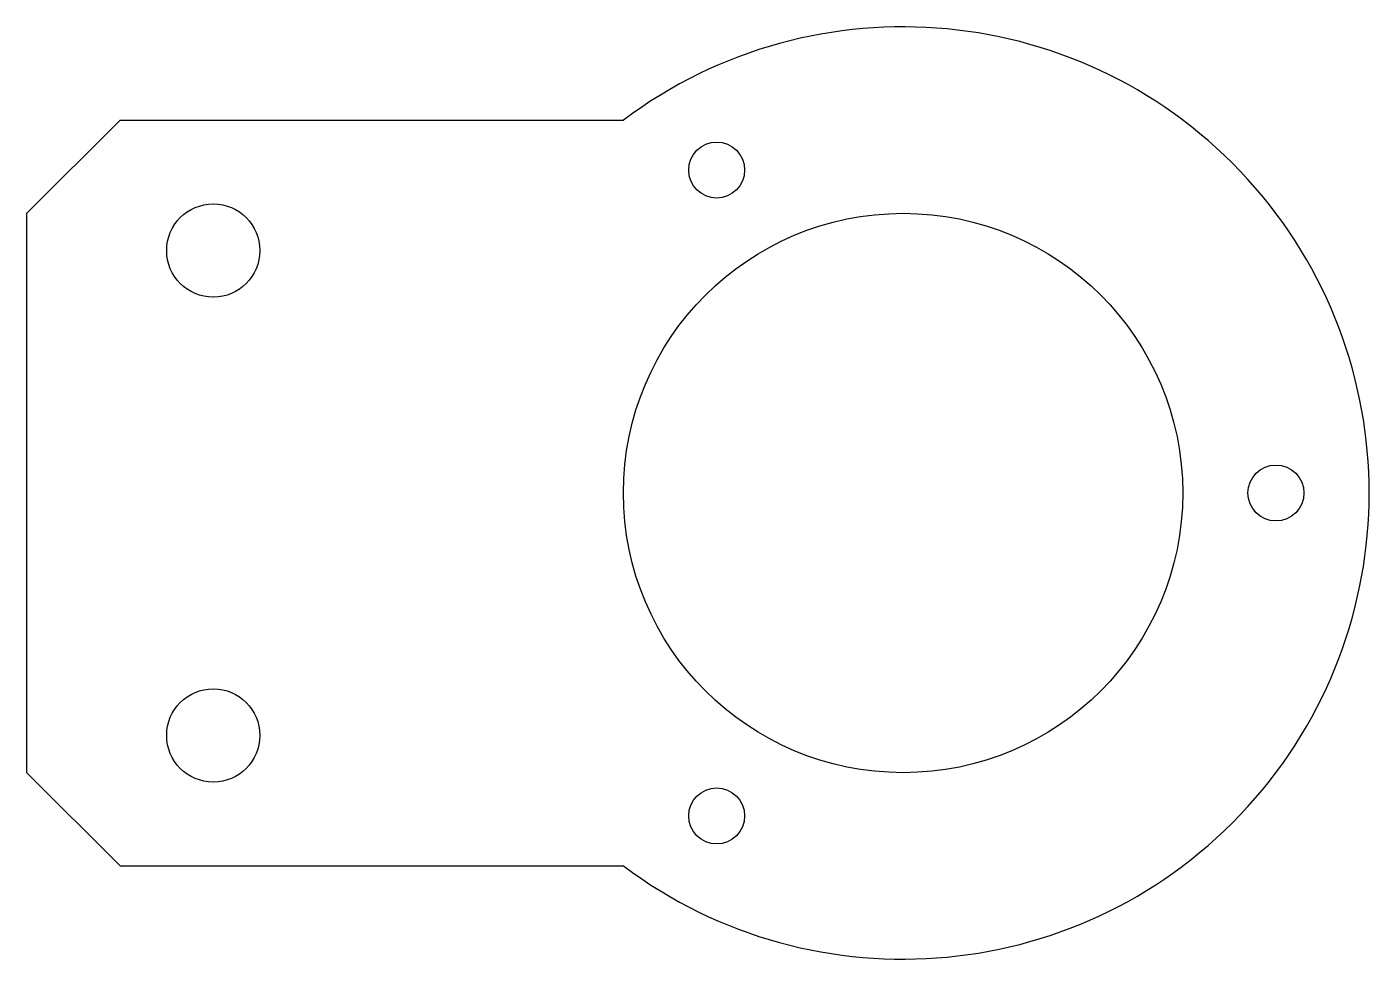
# Model space of a CAD drawing. Extents: x -47 to 25, y -25 to 25.
import ezdxf

# ---------------------------------------------------------------- set-up
doc = ezdxf.new("R2010")
doc.units = 0
doc.header["$MEASUREMENT"] = 0
doc.layers.add('VISIBLE', color=7, linetype='CONTINUOUS')

msp = doc.modelspace()

# ---------------------------------------------------------------- linework, layer by layer
at = {"layer": 'VISIBLE'}
for p, q in [((-42, 20), (-47, 15)), ((-42, 20), (-15, 20)), ((-47, -15), (-47, 15)), ((-47, -15), (-42, -20)), ((-42, -20), (-15, -20))]:
    msp.add_line(p, q, dxfattribs=at)
for centre, radius in [((-10, 17.321), 1.5), ((-37, 13), 2.5), ((0, 0), 15), ((20, 0), 1.5), ((-37, -13), 2.5), ((-10, -17.321), 1.5)]:
    msp.add_circle(centre, radius, dxfattribs=at)
msp.add_arc((0, 0), 25, 233.1301, 126.8699, dxfattribs=at)

doc.saveas('drawing.dxf')
